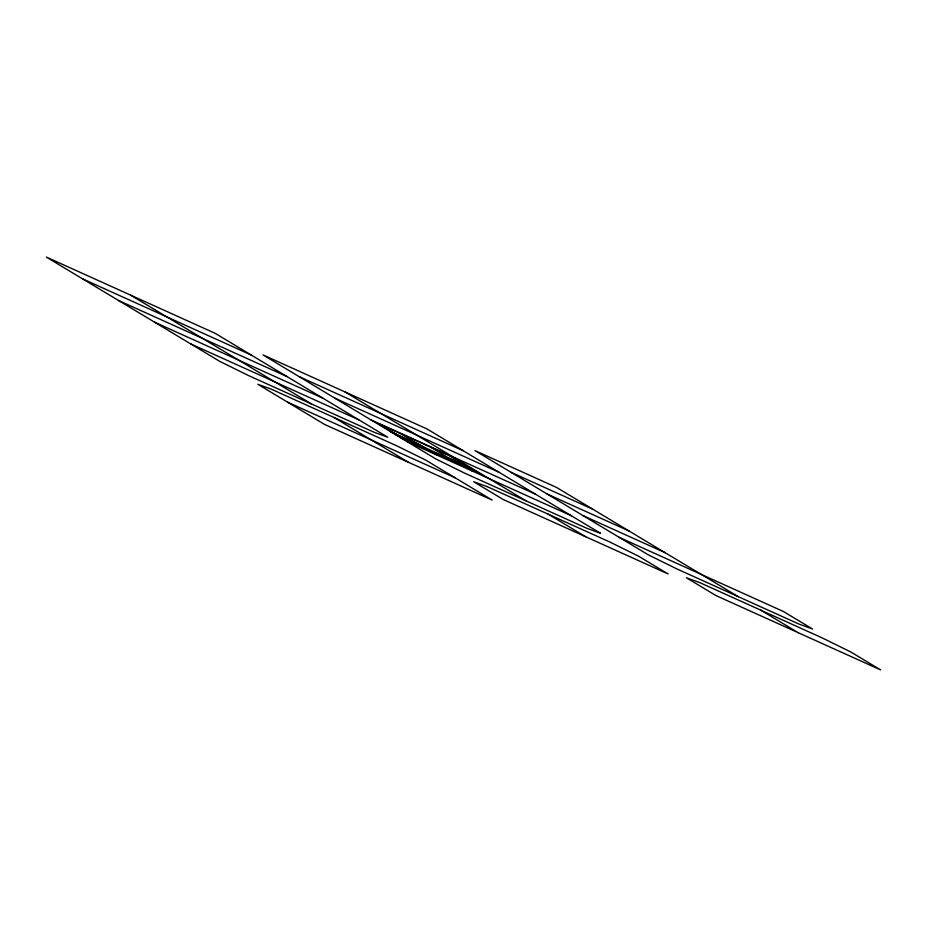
<?xml version="1.0" encoding="UTF-8"?>
<svg xmlns="http://www.w3.org/2000/svg" width="927" height="927" viewBox="0 0 927 927"><rect width="100%" height="100%" fill="white"/><g stroke="black" fill="none" stroke-linecap="round" stroke-linejoin="round"><path stroke-width="1.39" d="M82.468 278.807L219.78 361.391L248.842 375.702L374.357 432.364L387.776 437.243L215.052 333.257L46.35 257.08L82.468 278.807L250.974 354.89M298.946 376.547L463.071 450.649M511.067 472.318L592.793 509.213M118.505 300.475L286.918 376.524M334.89 398.181L499.108 472.318M547.104 493.998L628.935 530.939M154.566 322.179L322.839 398.158M370.812 419.815L535.227 494.045M583.187 515.702L665.088 552.666M390.07 431.403L420.047 444.948L436.687 454.96M465.91 465.586L447.915 457.463L431.275 447.44M399.595 436.246L471.345 468.61L484.659 476.617M395.62 434.751L425.597 448.286M401.159 438.089L431.148 451.623M190.684 343.894L358.761 419.78M406.71 441.426L571.264 515.713M619.201 537.359L783.327 611.461L812.539 629.004L799.213 624.172L677.359 569.155L648.297 554.856L474.948 450.603L556.698 487.509L738.298 596.675M287.521 402.133L324.554 424.415L492.179 500.093L425.702 460.07L396.629 445.76L271.171 389.12L257.822 384.276L287.521 402.133L455.25 477.857M798.321 632.747L880.65 669.92L850.812 651.994L821.716 637.672L699.688 582.585L686.362 577.753L716.026 595.597L798.321 632.747L760.661 610.105M344.971 391.912L525.945 500.8M548.193 514.184L585.679 536.745M459.352 463.187L472.666 471.206M401.287 433.906L421.866 446.293M130.765 295.203L311.646 404.056M333.894 417.44L408.39 462.26M486.965 486.548L473.639 481.704L503.222 499.514L668.066 573.94L638.402 556.096L609.329 541.785L486.965 486.548M600.36 533.21L587.034 528.378L464.775 473.187L435.713 458.877L263.025 354.914L427.011 428.958L600.36 533.21M449.259 455.563L379.027 423.848L404.172 438.992L474.404 470.707L449.259 455.563"/></g></svg>
